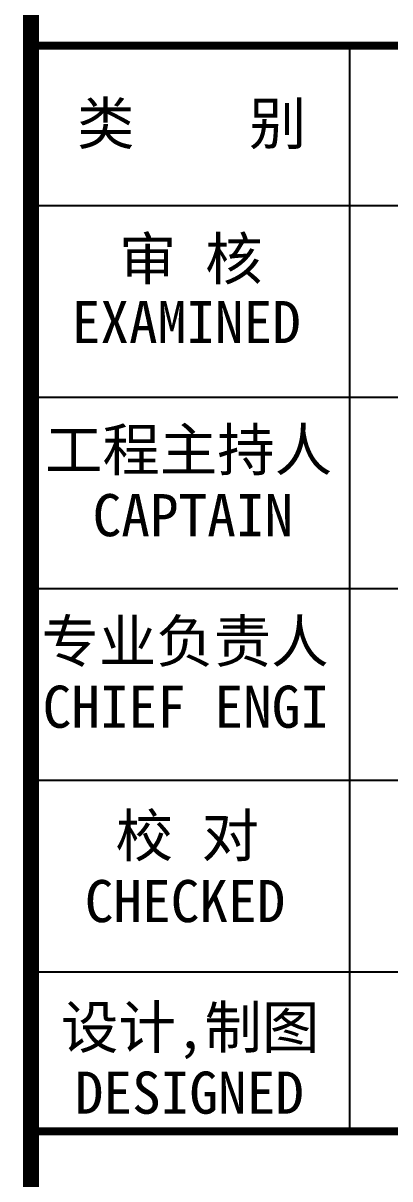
# Model space of a CAD drawing. Extents: x 32461 to 372567, y -698896 to 182569.
# Drawn here: x 175135 to 178571, y -394921 to -384105 of the extents above; entities that cross this region are included whole.
import ezdxf

# ---------------------------------------------------------------- set-up
doc = ezdxf.new("R2010")
doc.units = 0
doc.header["$LTSCALE"] = 1000
doc.header["$MEASUREMENT"] = 0
doc.layers.add('图框', color=4, linetype='CONTINUOUS')
doc.styles.add('STYLE-黑体', font='simhei.ttf')

msp = doc.modelspace()

# ---------------------------------------------------------------- linework, layer by layer
at = {"layer": '图框', "color": 0}
for p, q in [((175209.2, -385811.2), (184223.1, -385811.2)), ((175209.2, -385811.2), (184223.1, -385811.2)), ((175209.2, -387604), (184223.1, -387604)), ((175209.2, -389396.8), (184223.1, -389396.8)), ((175209.2, -391189.6), (184223.1, -391189.6)), ((175209.2, -392982.4), (184223.1, -392982.4))]:
    msp.add_line(p, q, dxfattribs=at)
at = {"layer": '图框', "color": 4, "const_width": 147.9}
msp.add_lwpolyline([(175209.2, -371190.1), (184223.1, -371190.1), (184223.1, -431190.1), (175209.2, -431190.1)], close=True, dxfattribs=at)
at = {"layer": '图框', "color": 0, "const_width": 75}
msp.add_lwpolyline([(175209.2, -384317.2), (184223.1, -384317.2), (184223.1, -399556), (175209.2, -399556)], close=True, dxfattribs=at)
at = {"layer": '图框', "color": 0}
for points in [[(178197.2, -385811.2), (178197.2, -384317.2)], [(178197.2, -394476.4), (178197.2, -385811.2)]]:
    msp.add_lwpolyline(points, dxfattribs=at)
at = {"layer": '图框', "color": 0, "const_width": 75}
msp.add_lwpolyline([(175209.2, -394476.4), (184223.1, -394476.4)], dxfattribs=at)

# ---------------------------------------------------------------- texts
at = {"layer": '图框', "color": 0, "style": 'STYLE-黑体'}
for s, p in [('类    别 ', (175640.1, -385240)), ('审 核', (176034.2, -386507.1)), ('EXAMINED ', (175590.7, -387099.4)), ('工程主持人', (175340.3, -388293.9)), ('CAPTAIN', (175786.5, -388906.5)), ('专业负责人', (175306.7, -390086.7)), ('CHIEF ENGI', (175318.3, -390699.3)), ('校 对', (176000.7, -391905.7)), ('CHECKED  ', (175712.9, -392518.3)), ('设计,制图', (175490.3, -393698.5)), ('DESIGNED ', (175619.3, -394311.1))]:
    msp.add_text(s, height=394.42, dxfattribs=at).set_placement(p)

doc.saveas('drawing.dxf')
